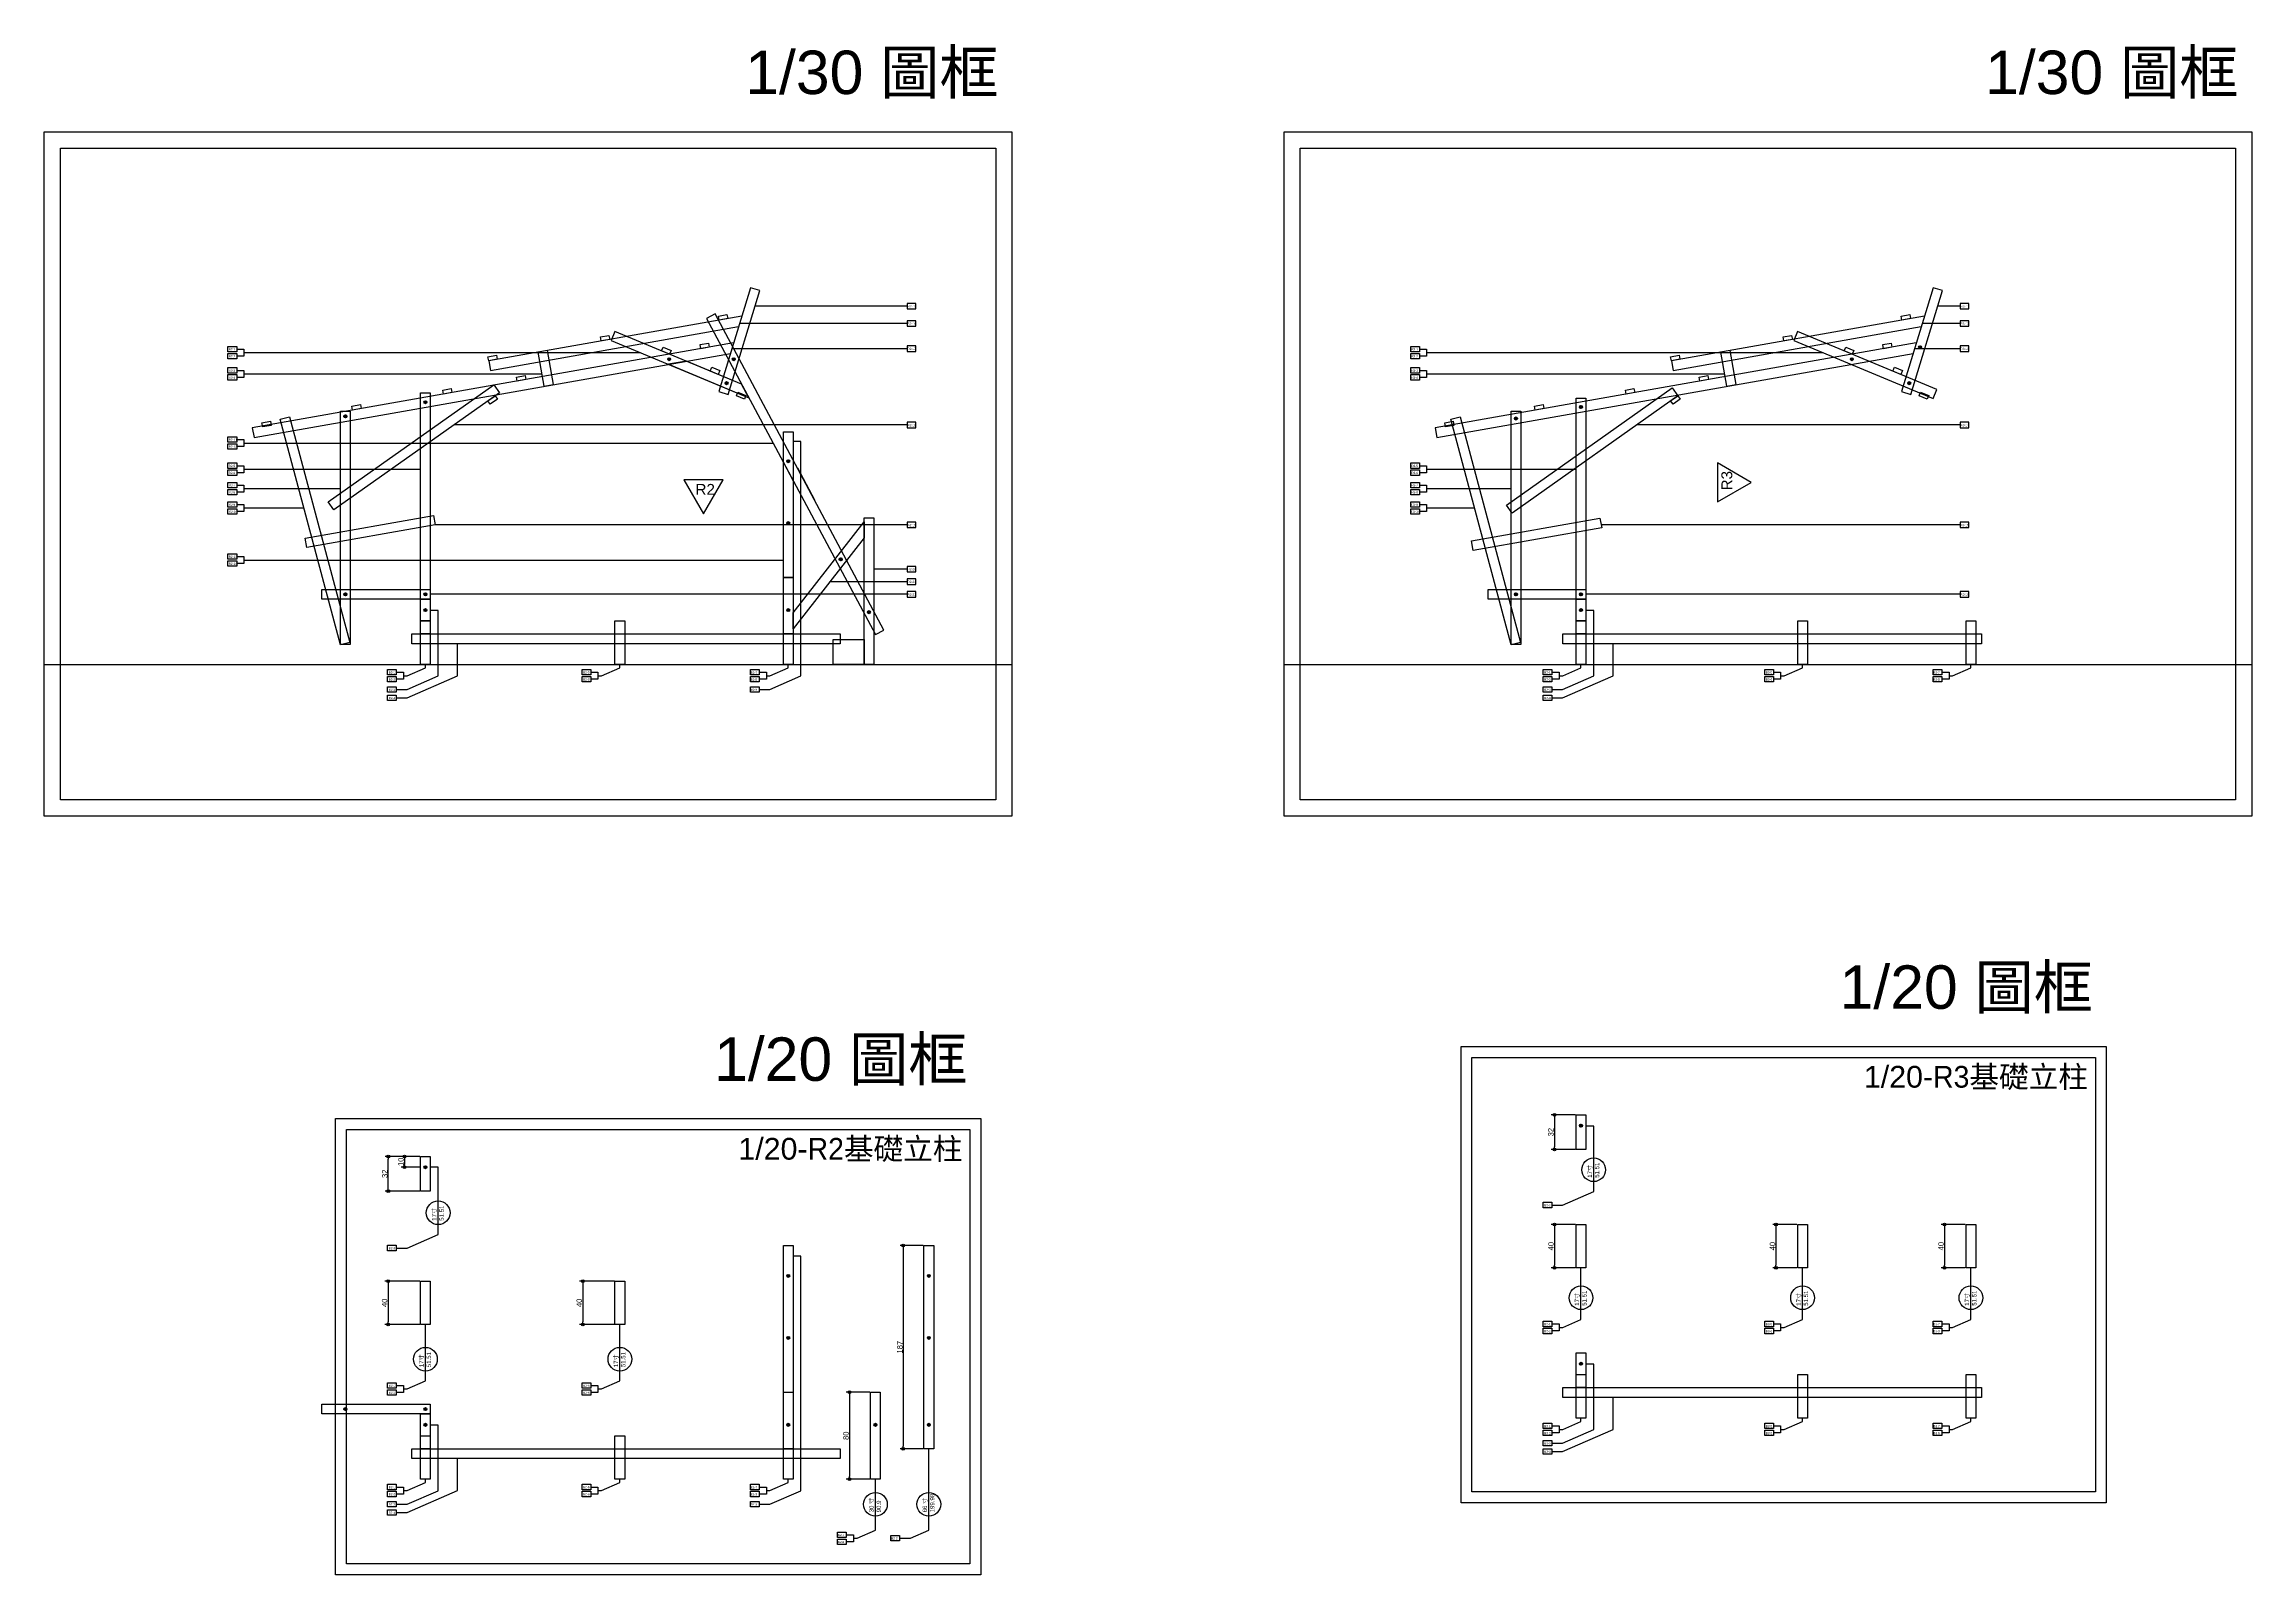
# Model space of a CAD drawing. Header units: millimetres. Extents: x -2666 to 6286, y -11880 to 4849.
# Drawn here: x -28 to 2004, y -5687 to -4278 of the extents above; entities that cross this region are included whole.
import ezdxf

# ---------------------------------------------------------------- set-up
doc = ezdxf.new("R2010")
doc.units = ezdxf.units.MM
for name, color, linetype in [('0-rib-base', 10, 'Continuous'), ('0-rib1', 6, 'Continuous'), ('1-螺桿鑽洞', 7, 'Continuous'), ('dim', 244, 'Continuous'), ('座標', 3, 'Continuous'), ('樑', 4, 'Continuous'), ('水泥椅', 5, 'Continuous'), ('編號標示', 30, 'Continuous'), ('編號標示線', 44, 'Continuous')]:
    doc.layers.add(name, color=color, linetype=linetype)
for name, color, linetype, plot in [('1-墊圈', 4, 'Continuous', False), ('1-螺絲頭', 9, 'Continuous', False), ('default', 11, 'Continuous', False)]:
    doc.layers.add(name, color=color, linetype=linetype, plot=plot)
doc.styles.get("Standard").update_dxf_attribs({"font": 'arial.ttf'})
doc.dimstyles.new('ISO-25', dxfattribs={"dimtxt": 5, "dimasz": 2.5, "dimexe": 3, "dimexo": 0.625, "dimtad": 1, "dimtxsty": 'Standard', "dimblk": 'ORIGIN', "dimcen": 2.5, "dimadec": 0, "dimazin": 0, "dimtfac": 1, "dimtmove": 1, "dimatfit": 1, "dimldrblk": 'ORIGIN', "dimfxl": 0, "dimarcsym": 0})

# ---------------------------------------------------------------- blocks, each defined once
blk = doc.blocks.new('螺栓組')
h = blk.add_hatch()
h.set_pattern_fill('JIS_WOOD', color=256, scale=0.1, style=0)
edge = h.paths.add_edge_path()
edge.add_arc((0, 0), 0.6, 0, 360)
at = {"layer": '1-墊圈'}
blk.add_circle((0, 0), 1.35, dxfattribs=at)
at = {"layer": '1-螺桿鑽洞'}
for points in [[(1.1, 0), (-1.1, 0)], [(0, -0.9), (0, 0.9)]]:
    blk.add_lwpolyline(points, dxfattribs=at)
blk.add_circle((0, 0), 0.6, dxfattribs=at)
at = {"layer": '1-螺絲頭'}
blk.add_lwpolyline([(-0.5, 0.9), (-1.1, 0), (-0.5, -0.9), (0.5, -0.9), (1.1, 0), (0.5, 0.9)], close=True, dxfattribs=at)
blk = doc.blocks.new('_Origin')
at = {"color": 0, "linetype": 'ByBlock', "lineweight": -2}
blk.add_line((0, 0), (-1, 0), dxfattribs=at)
blk.add_circle((0, 0), 0.5, dxfattribs=at)
blk = doc.blocks.new('*D246')
at = {"layer": 'Defpoints', "color": 0}
for p in [(318.1, -5416.6), (288.2, -5456.6), (318.1, -5456.6)]:
    blk.add_point(p, dxfattribs=at)
at = {"layer": 'dim', "color": 0, "lineweight": -2}
for p, q in [((317.5, -5416.6), (285.2, -5416.6)), ((288.2, -5419.1), (288.2, -5454.1)), ((317.5, -5456.6), (285.2, -5456.6))]:
    blk.add_line(p, q, dxfattribs=at)
at = {"layer": 'dim', "color": 0, "lineweight": -2, "xscale": 2.5, "yscale": 2.5, "zscale": 2.5}
for p, rotation in [((288.2, -5416.6), 90), ((288.2, -5456.6), 270)]:
    blk.add_blockref('_Origin', p, dxfattribs=dict(at, rotation=rotation))
at = {"layer": 'dim', "color": 0, "insert": (285, -5436.6), "char_height": 5, "attachment_point": 5, "rotation": 90}
blk.add_mtext('40', dxfattribs=at)
blk = doc.blocks.new('*D247')
at = {"layer": 'Defpoints', "color": 0}
for p in [(288.4, -5301.8), (318.1, -5301.8), (318.1, -5333.8)]:
    blk.add_point(p, dxfattribs=at)
at = {"layer": 'dim', "color": 0, "lineweight": -2}
for p, q in [((317.5, -5301.8), (285.4, -5301.8)), ((288.4, -5331.3), (288.4, -5304.3)), ((317.5, -5333.8), (285.4, -5333.8))]:
    blk.add_line(p, q, dxfattribs=at)
at = {"layer": 'dim', "color": 0, "lineweight": -2, "xscale": 2.5, "yscale": 2.5, "zscale": 2.5}
for p, rotation in [((288.4, -5301.8), 90), ((288.4, -5333.8), 270)]:
    blk.add_blockref('_Origin', p, dxfattribs=dict(at, rotation=rotation))
at = {"layer": 'dim', "color": 0, "insert": (285.2, -5317.8), "char_height": 5, "attachment_point": 5, "rotation": 90}
blk.add_mtext('32', dxfattribs=at)
blk = doc.blocks.new('*D248')
at = {"layer": 'Defpoints', "color": 0}
for p in [(318.1, -5301.8), (303.2, -5311.8), (318.1, -5311.8)]:
    blk.add_point(p, dxfattribs=at)
at = {"layer": 'dim', "color": 0, "lineweight": -2}
for p, q in [((317.5, -5301.8), (300.2, -5301.8)), ((303.2, -5304.3), (303.2, -5309.3)), ((317.5, -5311.8), (300.2, -5311.8))]:
    blk.add_line(p, q, dxfattribs=at)
at = {"layer": 'dim', "color": 0, "lineweight": -2, "xscale": 2.5, "yscale": 2.5, "zscale": 2.5}
for p, rotation in [((303.2, -5301.8), 90), ((303.2, -5311.8), 270)]:
    blk.add_blockref('_Origin', p, dxfattribs=dict(at, rotation=rotation))
at = {"layer": 'dim', "color": 0, "insert": (300, -5306.8), "char_height": 5, "attachment_point": 5, "rotation": 90}
blk.add_mtext('10', dxfattribs=at)
blk = doc.blocks.new('*D249')
at = {"layer": 'Defpoints', "color": 0}
for p in [(497.1, -5416.6), (467.4, -5456.6), (497.1, -5456.6)]:
    blk.add_point(p, dxfattribs=at)
at = {"layer": 'dim', "color": 0, "lineweight": -2}
for p, q in [((496.5, -5416.6), (464.4, -5416.6)), ((467.4, -5419.1), (467.4, -5454.1)), ((496.5, -5456.6), (464.4, -5456.6))]:
    blk.add_line(p, q, dxfattribs=at)
at = {"layer": 'dim', "color": 0, "lineweight": -2, "xscale": 2.5, "yscale": 2.5, "zscale": 2.5}
for p, rotation in [((467.4, -5416.6), 90), ((467.4, -5456.6), 270)]:
    blk.add_blockref('_Origin', p, dxfattribs=dict(at, rotation=rotation))
at = {"layer": 'dim', "color": 0, "insert": (464.2, -5436.6), "char_height": 5, "attachment_point": 5, "rotation": 90}
blk.add_mtext('40', dxfattribs=at)
blk = doc.blocks.new('*D250')
at = {"layer": 'Defpoints', "color": 0}
for p in [(732.3, -5518.9), (712.9, -5598.9), (732.3, -5598.9)]:
    blk.add_point(p, dxfattribs=at)
at = {"layer": 'dim', "color": 0, "lineweight": -2}
for p, q in [((731.7, -5518.9), (709.9, -5518.9)), ((712.9, -5521.4), (712.9, -5596.4)), ((731.7, -5598.9), (709.9, -5598.9))]:
    blk.add_line(p, q, dxfattribs=at)
at = {"layer": 'dim', "color": 0, "lineweight": -2, "xscale": 2.5, "yscale": 2.5, "zscale": 2.5}
for p, rotation in [((712.9, -5518.9), 90), ((712.9, -5598.9), 270)]:
    blk.add_blockref('_Origin', p, dxfattribs=dict(at, rotation=rotation))
at = {"layer": 'dim', "color": 0, "insert": (709.7, -5558.9), "char_height": 5, "attachment_point": 5, "rotation": 90}
blk.add_mtext('80', dxfattribs=at)
blk = doc.blocks.new('*D251')
at = {"layer": 'Defpoints', "color": 0}
for p in [(781.5, -5383.9), (762.5, -5570.9), (781.5, -5570.9)]:
    blk.add_point(p, dxfattribs=at)
at = {"layer": 'dim', "color": 0, "lineweight": -2}
for p, q in [((780.9, -5383.9), (759.5, -5383.9)), ((762.5, -5386.4), (762.5, -5568.4)), ((780.9, -5570.9), (759.5, -5570.9))]:
    blk.add_line(p, q, dxfattribs=at)
at = {"layer": 'dim', "color": 0, "lineweight": -2, "xscale": 2.5, "yscale": 2.5, "zscale": 2.5}
for p, rotation in [((762.5, -5383.9), 90), ((762.5, -5570.9), 270)]:
    blk.add_blockref('_Origin', p, dxfattribs=dict(at, rotation=rotation))
at = {"layer": 'dim', "color": 0, "insert": (759.3, -5477.4), "char_height": 5, "attachment_point": 5, "rotation": 90}
blk.add_mtext('187', dxfattribs=at)
blk = doc.blocks.new('*D252')
at = {"layer": 'Defpoints', "color": 0}
for p in [(1381.9, -5263.5), (1361.9, -5295.5), (1381.9, -5295.5)]:
    blk.add_point(p, dxfattribs=at)
at = {"layer": 'dim', "color": 0, "lineweight": -2}
for p, q in [((1381.2, -5263.5), (1358.9, -5263.5)), ((1361.9, -5266), (1361.9, -5293)), ((1381.2, -5295.5), (1358.9, -5295.5))]:
    blk.add_line(p, q, dxfattribs=at)
at = {"layer": 'dim', "color": 0, "lineweight": -2, "xscale": 2.5, "yscale": 2.5, "zscale": 2.5}
for p, rotation in [((1361.9, -5263.5), 90), ((1361.9, -5295.5), 270)]:
    blk.add_blockref('_Origin', p, dxfattribs=dict(at, rotation=rotation))
at = {"layer": 'dim', "color": 0, "insert": (1358.7, -5279.5), "char_height": 5, "attachment_point": 5, "rotation": 90}
blk.add_mtext('32', dxfattribs=at)
blk = doc.blocks.new('*D253')
at = {"layer": 'Defpoints', "color": 0}
for p in [(1381.9, -5364.4), (1361.9, -5404.4), (1381.9, -5404.4)]:
    blk.add_point(p, dxfattribs=at)
at = {"layer": 'dim', "color": 0, "lineweight": -2}
for p, q in [((1381.2, -5364.4), (1358.9, -5364.4)), ((1361.9, -5366.9), (1361.9, -5401.9)), ((1381.2, -5404.4), (1358.9, -5404.4))]:
    blk.add_line(p, q, dxfattribs=at)
at = {"layer": 'dim', "color": 0, "lineweight": -2, "xscale": 2.5, "yscale": 2.5, "zscale": 2.5}
for p, rotation in [((1361.9, -5364.4), 90), ((1361.9, -5404.4), 270)]:
    blk.add_blockref('_Origin', p, dxfattribs=dict(at, rotation=rotation))
at = {"layer": 'dim', "color": 0, "insert": (1358.7, -5384.4), "char_height": 5, "attachment_point": 5, "rotation": 90}
blk.add_mtext('40', dxfattribs=at)
blk = doc.blocks.new('*D254')
at = {"layer": 'Defpoints', "color": 0}
for p in [(1585.9, -5364.4), (1565.9, -5404.4), (1585.9, -5404.4)]:
    blk.add_point(p, dxfattribs=at)
at = {"layer": 'dim', "color": 0, "lineweight": -2}
for p, q in [((1585.2, -5364.4), (1562.9, -5364.4)), ((1565.9, -5366.9), (1565.9, -5401.9)), ((1585.2, -5404.4), (1562.9, -5404.4))]:
    blk.add_line(p, q, dxfattribs=at)
at = {"layer": 'dim', "color": 0, "lineweight": -2, "xscale": 2.5, "yscale": 2.5, "zscale": 2.5}
for p, rotation in [((1565.9, -5364.4), 90), ((1565.9, -5404.4), 270)]:
    blk.add_blockref('_Origin', p, dxfattribs=dict(at, rotation=rotation))
at = {"layer": 'dim', "color": 0, "insert": (1562.7, -5384.4), "char_height": 5, "attachment_point": 5, "rotation": 90}
blk.add_mtext('40', dxfattribs=at)
blk = doc.blocks.new('*D255')
at = {"layer": 'Defpoints', "color": 0}
for p in [(1740.9, -5364.4), (1721, -5404.4), (1740.9, -5404.4)]:
    blk.add_point(p, dxfattribs=at)
at = {"layer": 'dim', "color": 0, "lineweight": -2}
for p, q in [((1740.2, -5364.4), (1718, -5364.4)), ((1721, -5366.9), (1721, -5401.9)), ((1740.2, -5404.4), (1718, -5404.4))]:
    blk.add_line(p, q, dxfattribs=at)
at = {"layer": 'dim', "color": 0, "lineweight": -2, "xscale": 2.5, "yscale": 2.5, "zscale": 2.5}
for p, rotation in [((1721, -5364.4), 90), ((1721, -5404.4), 270)]:
    blk.add_blockref('_Origin', p, dxfattribs=dict(at, rotation=rotation))
at = {"layer": 'dim', "color": 0, "insert": (1717.8, -5384.4), "char_height": 5, "attachment_point": 5, "rotation": 90}
blk.add_mtext('40', dxfattribs=at)

msp = doc.modelspace()

# ---------------------------------------------------------------- linework, layer by layer
msp.add_line((664.996, -4668.107), (680.717, -4697.53))
for centre in [(1398.079, -5314.067), (334.291, -5353.668), (1386.365, -5431.888), (1590.365, -5431.888), (1745.365, -5431.888), (322.577, -5488.459), (501.577, -5488.459), (736.834, -5622.038), (785.992, -5622.038)]:
    msp.add_circle(centre, 10.911)
at = {"layer": '0-rib-base'}
for points in [[(652.077, -4820.932), (652.077, -4634.869), (661.077, -4634.869), (661.077, -4820.932)], [(652.077, -4848.932), (652.077, -4768.932), (661.077, -4768.932), (661.077, -4848.932)], [(227.077, -4788.932), (227.077, -4779.932), (327.077, -4779.932), (327.077, -4788.932)], [(318.077, -4820.932), (318.077, -4788.932), (327.077, -4788.932), (327.077, -4820.932)], [(1300.865, -4788.932), (1300.865, -4779.932), (1390.865, -4779.932), (1390.865, -4788.932)], [(1381.865, -4820.932), (1381.865, -4788.932), (1390.865, -4788.932), (1390.865, -4820.932)], [(318.077, -4848.932), (318.077, -4808.932), (327.077, -4808.932), (327.077, -4848.932)], [(497.077, -4848.932), (497.077, -4808.932), (506.077, -4808.932), (506.077, -4848.932)], [(1381.865, -4848.932), (1381.865, -4808.932), (1390.865, -4808.932), (1390.865, -4848.932)], [(1585.865, -4848.932), (1585.865, -4808.932), (1594.865, -4808.932), (1594.865, -4848.932)], [(1740.865, -4848.932), (1740.865, -4808.932), (1749.865, -4808.932), (1749.865, -4848.932)], [(310.075, -4820.932), (704.477, -4820.932), (704.477, -4829.932), (310.075, -4829.932)], [(1369.803, -4820.932), (1755.182, -4820.932), (1755.182, -4829.932), (1369.803, -4829.932)], [(1381.865, -5295.495), (1381.865, -5263.495), (1390.865, -5263.495), (1390.865, -5295.495)], [(318.077, -5333.8), (318.077, -5301.8), (327.077, -5301.8), (327.077, -5333.8)], [(1381.865, -5404.387), (1381.865, -5364.387), (1390.865, -5364.387), (1390.865, -5404.387)], [(1585.865, -5404.387), (1585.865, -5364.387), (1594.865, -5364.387), (1594.865, -5404.387)], [(1740.865, -5404.387), (1740.865, -5364.387), (1749.865, -5364.387), (1749.865, -5404.387)], [(652.077, -5570.858), (652.077, -5383.858), (661.077, -5383.858), (661.077, -5570.858)], [(781.492, -5570.858), (781.492, -5383.858), (790.492, -5383.858), (790.492, -5570.858)], [(318.077, -5456.557), (318.077, -5416.557), (327.077, -5416.557), (327.077, -5456.557)], [(497.077, -5456.557), (497.077, -5416.557), (506.077, -5416.557), (506.077, -5456.557)], [(1381.865, -5514.612), (1381.865, -5482.612), (1390.865, -5482.612), (1390.865, -5514.612)], [(1381.865, -5542.612), (1381.865, -5502.612), (1390.865, -5502.612), (1390.865, -5542.612)], [(1585.865, -5542.612), (1585.865, -5502.612), (1594.865, -5502.612), (1594.865, -5542.612)], [(1740.865, -5542.612), (1740.865, -5502.612), (1749.865, -5502.612), (1749.865, -5542.612)], [(652.077, -5598.858), (652.077, -5518.858), (661.077, -5518.858), (661.077, -5598.858)], [(732.334, -5598.858), (732.334, -5518.858), (741.334, -5518.858), (741.334, -5598.858)], [(1369.803, -5514.612), (1755.182, -5514.612), (1755.182, -5523.612), (1369.803, -5523.612)], [(227.077, -5538.858), (227.077, -5529.858), (327.077, -5529.858), (327.077, -5538.858)], [(318.077, -5570.858), (318.077, -5538.858), (327.077, -5538.858), (327.077, -5570.858)], [(318.077, -5598.858), (318.077, -5558.858), (327.077, -5558.858), (327.077, -5598.858)], [(497.077, -5598.858), (497.077, -5558.858), (506.077, -5558.858), (506.077, -5598.858)], [(310.075, -5570.858), (704.477, -5570.858), (704.477, -5579.858), (310.075, -5579.858)]]:
    msp.add_lwpolyline(points, close=True, dxfattribs=at)
at = {"layer": '0-rib1'}
for points in [[(592.666, -4597.869), (601.277, -4600.485), (630.347, -4504.804), (621.736, -4502.187)], [(1681.454, -4597.869), (1690.065, -4600.485), (1719.135, -4504.804), (1710.524, -4502.187)], [(736.775, -4821.542), (744.713, -4817.3), (589.196, -4526.243), (581.258, -4530.484)], [(1710.546, -4604.088), (1714.004, -4595.779), (1585.791, -4542.409), (1582.332, -4550.718)], [(434.953, -4559.881), (426.09, -4561.443), (431.646, -4592.957), (440.51, -4591.394)], [(1523.741, -4559.881), (1514.878, -4561.443), (1520.434, -4592.957), (1529.298, -4591.394)], [(233.102, -4699.403), (385.527, -4591.48), (390.727, -4598.825), (238.303, -4706.748)], [(318.077, -4808.932), (318.077, -4598.932), (327.077, -4598.932), (327.077, -4808.932)], [(1317.809, -4702.292), (1470.234, -4594.369), (1475.435, -4601.715), (1323.01, -4709.637)], [(1381.865, -4808.932), (1381.865, -4603.932), (1390.865, -4603.932), (1390.865, -4808.932)], [(244.372, -4830.954), (188.726, -4623.28), (197.42, -4620.951), (253.066, -4828.625)], [(244.338, -4830.696), (244.338, -4615.696), (253.338, -4615.696), (253.338, -4830.696)], [(1322.06, -4830.954), (1266.414, -4623.28), (1275.107, -4620.951), (1330.753, -4828.625)], [(1322.026, -4830.696), (1322.026, -4615.696), (1331.026, -4615.696), (1331.026, -4830.696)], [(652.077, -4768.932), (652.077, -4663.025), (661.077, -4679.869), (661.077, -4768.932)], [(726.316, -4848.932), (726.316, -4713.932), (735.316, -4713.932), (735.316, -4848.932)]]:
    msp.add_lwpolyline(points, close=True, dxfattribs=at)
for points in [[(613.788, -4528.347), (380.788, -4569.431), (382.351, -4578.295), (610.854, -4538.003)], [(1702.576, -4528.347), (1469.576, -4569.431), (1471.139, -4578.295), (1699.642, -4538.003)], [(613.552, -4590.924), (497.003, -4542.409), (493.544, -4550.718), (620.251, -4603.461), (613.552, -4590.924)], [(606.291, -4553.024), (163.201, -4631.153), (164.763, -4640.016), (603.357, -4562.68)], [(613.552, -4590.924), (562.856, -4569.821), (546.405, -4572.722)], [(546.405, -4572.722), (620.251, -4603.461)], [(547.434, -4563.402), (546.945, -4563.198), (546.815, -4563.511)], [(1695.079, -4553.024), (1251.989, -4631.153), (1253.551, -4640.016), (1692.145, -4562.68)], [(213.275, -4741.462), (211.712, -4732.599), (329.889, -4711.761), (331.452, -4720.624), (213.275, -4741.462)], [(1287.238, -4744.076), (1285.675, -4735.213), (1403.852, -4714.375), (1405.415, -4723.238), (1287.238, -4744.076)], [(726.316, -4717.806), (726.316, -4732.457), (661.077, -4816.26), (661.077, -4801.609), (726.316, -4717.806)]]:
    msp.add_lwpolyline(points, dxfattribs=at)
at = {"layer": 'default'}
for p, q in [((-28.439, -4848.932), (862.561, -4848.932)), ((1112.973, -4848.932), (2003.973, -4848.932))]:
    msp.add_line(p, q, dxfattribs=at)
for points in [[(862.561, -4358.668), (862.561, -4988.668), (-28.439, -4988.668), (-28.439, -4358.668)], [(2003.973, -4358.668), (2003.973, -4988.668), (1112.973, -4988.668), (1112.973, -4358.668)], [(847.561, -4373.668), (847.561, -4973.668), (-13.439, -4973.668), (-13.439, -4373.668)], [(1988.973, -4373.668), (1988.973, -4973.668), (1127.973, -4973.668), (1127.973, -4373.668)], [(1870.011, -5200.652), (1870.011, -5620.652), (1276.011, -5620.652), (1276.011, -5200.652)], [(1860.011, -5210.652), (1860.011, -5610.652), (1286.011, -5610.652), (1286.011, -5210.652)], [(833.862, -5266.947), (833.862, -5686.947), (239.862, -5686.947), (239.862, -5266.947)], [(823.862, -5276.947), (823.862, -5676.947), (249.862, -5676.947), (249.862, -5276.947)]]:
    msp.add_lwpolyline(points, close=True, dxfattribs=at)
at = {"layer": '座標'}
for points in [[(1511.957, -4699.379), (1543.152, -4681.369), (1511.957, -4663.359)], [(560.596, -4679.176), (578.606, -4710.371), (596.616, -4679.176)]]:
    msp.add_lwpolyline(points, close=True, dxfattribs=at)
at = {"layer": '樑'}
for points in [[(600.175, -4526.889), (600.835, -4530.631), (592.957, -4532.02), (592.297, -4528.278), (600.175, -4526.889)], [(1688.963, -4526.889), (1689.623, -4530.631), (1681.745, -4532.02), (1681.085, -4528.278), (1688.963, -4526.889)], [(491.531, -4546.046), (492.191, -4549.788), (484.312, -4551.177), (483.652, -4547.435), (491.531, -4546.046)], [(1580.319, -4546.046), (1580.979, -4549.788), (1573.1, -4551.177), (1572.44, -4547.435), (1580.319, -4546.046)], [(388.007, -4564.3), (388.667, -4568.042), (380.788, -4569.431), (380.129, -4565.689), (388.007, -4564.3)], [(548.817, -4559.861), (547.357, -4563.369), (539.971, -4560.295), (541.431, -4556.787), (548.817, -4559.861)], [(583.243, -4553.229), (583.903, -4556.972), (576.024, -4558.361), (575.365, -4554.618), (583.243, -4553.229)], [(1476.795, -4564.3), (1477.455, -4568.042), (1469.576, -4569.431), (1468.917, -4565.689), (1476.795, -4564.3)], [(1637.605, -4559.861), (1636.145, -4563.369), (1628.759, -4560.295), (1630.219, -4556.787), (1637.605, -4559.861)], [(1672.031, -4553.229), (1672.691, -4556.972), (1664.812, -4558.361), (1664.153, -4554.618), (1672.031, -4553.229)], [(414.313, -4583.016), (414.973, -4586.758), (407.094, -4588.148), (406.435, -4584.405), (414.313, -4583.016)], [(593.593, -4578.5), (592.132, -4582.008), (584.747, -4578.933), (586.207, -4575.425), (593.593, -4578.5)], [(1503.101, -4583.016), (1503.761, -4586.758), (1495.882, -4588.148), (1495.223, -4584.405), (1503.101, -4583.016)], [(1682.381, -4578.5), (1680.92, -4582.008), (1673.535, -4578.933), (1674.995, -4575.425), (1682.381, -4578.5)], [(262.653, -4609.758), (263.312, -4613.5), (255.434, -4614.889), (254.774, -4611.147), (262.653, -4609.758)], [(346.365, -4594.997), (347.025, -4598.739), (339.147, -4600.129), (338.487, -4596.386), (346.365, -4594.997)], [(386.647, -4601.715), (388.842, -4604.816), (382.313, -4609.439), (380.117, -4606.337), (386.647, -4601.715)], [(617.673, -4601.305), (616.213, -4604.813), (608.827, -4601.739), (610.287, -4598.23), (617.673, -4601.305)], [(1351.441, -4609.758), (1352.101, -4613.5), (1344.222, -4614.889), (1343.562, -4611.147), (1351.441, -4609.758)], [(1435.153, -4594.997), (1435.813, -4598.739), (1427.935, -4600.129), (1427.275, -4596.386), (1435.153, -4594.997)], [(1475.435, -4601.715), (1477.63, -4604.816), (1471.101, -4609.439), (1468.905, -4606.337), (1475.435, -4601.715)], [(1706.461, -4601.305), (1705.001, -4604.813), (1697.615, -4601.739), (1699.075, -4598.23), (1706.461, -4601.305)], [(179.988, -4625.146), (180.648, -4628.889), (172.769, -4630.278), (172.11, -4626.536), (179.988, -4625.146)], [(1268.776, -4625.146), (1269.436, -4628.889), (1261.557, -4630.278), (1260.898, -4626.536), (1268.776, -4625.146)]]:
    msp.add_lwpolyline(points, dxfattribs=at)
at = {"layer": '水泥椅'}
msp.add_lwpolyline([(726.316, -4848.932), (698.083, -4848.932), (698.083, -4825.932), (726.316, -4825.932), (726.316, -4848.932)], dxfattribs=at)
at = {"layer": '編號標示'}
for points in [[(774.113, -4521.652), (774.113, -4516.652), (766.113, -4516.652), (766.113, -4521.652)], [(1743.489, -4521.652), (1743.489, -4516.652), (1735.489, -4516.652), (1735.489, -4521.652)], [(774.113, -4537.682), (774.113, -4532.682), (766.113, -4532.682), (766.113, -4537.682)], [(1743.489, -4537.682), (1743.489, -4532.682), (1735.489, -4532.682), (1735.489, -4537.682)], [(140.799, -4561.279), (140.799, -4556.279), (148.799, -4556.279), (148.799, -4561.279)], [(140.799, -4567.72), (140.799, -4562.72), (148.799, -4562.72), (148.799, -4567.72)], [(774.113, -4560.833), (774.113, -4555.833), (766.113, -4555.833), (766.113, -4560.833)], [(1229.587, -4561.279), (1229.587, -4556.279), (1237.587, -4556.279), (1237.587, -4561.279)], [(1229.587, -4567.72), (1229.587, -4562.72), (1237.587, -4562.72), (1237.587, -4567.72)], [(1743.489, -4560.833), (1743.489, -4555.833), (1735.489, -4555.833), (1735.489, -4560.833)], [(140.799, -4580.805), (140.799, -4575.805), (148.799, -4575.805), (148.799, -4580.805)], [(140.799, -4587.246), (140.799, -4582.246), (148.799, -4582.246), (148.799, -4587.246)], [(1229.587, -4580.805), (1229.587, -4575.805), (1237.587, -4575.805), (1237.587, -4580.805)], [(1229.587, -4587.246), (1229.587, -4582.246), (1237.587, -4582.246), (1237.587, -4587.246)], [(774.113, -4631.068), (774.113, -4626.068), (766.113, -4626.068), (766.113, -4631.068)], [(1743.489, -4631.068), (1743.489, -4626.068), (1735.489, -4626.068), (1735.489, -4631.068)], [(140.799, -4644.448), (140.799, -4639.448), (148.799, -4639.448), (148.799, -4644.448)], [(140.799, -4650.89), (140.799, -4645.89), (148.799, -4645.89), (148.799, -4650.89)], [(140.799, -4668.529), (140.799, -4663.529), (148.799, -4663.529), (148.799, -4668.529)], [(140.799, -4674.97), (140.799, -4669.97), (148.799, -4669.97), (148.799, -4674.97)], [(1229.587, -4668.529), (1229.587, -4663.529), (1237.587, -4663.529), (1237.587, -4668.529)], [(1229.587, -4674.97), (1229.587, -4669.97), (1237.587, -4669.97), (1237.587, -4674.97)], [(140.799, -4686.359), (140.799, -4681.359), (148.799, -4681.359), (148.799, -4686.359)], [(140.799, -4692.8), (140.799, -4687.8), (148.799, -4687.8), (148.799, -4692.8)], [(1229.587, -4686.359), (1229.587, -4681.359), (1237.587, -4681.359), (1237.587, -4686.359)], [(1229.587, -4692.8), (1229.587, -4687.8), (1237.587, -4687.8), (1237.587, -4692.8)], [(140.799, -4704.188), (140.799, -4699.188), (148.799, -4699.188), (148.799, -4704.188)], [(140.799, -4710.629), (140.799, -4705.629), (148.799, -4705.629), (148.799, -4710.629)], [(1229.587, -4704.188), (1229.587, -4699.188), (1237.587, -4699.188), (1237.587, -4704.188)], [(1229.587, -4710.629), (1229.587, -4705.629), (1237.587, -4705.629), (1237.587, -4710.629)], [(774.113, -4723.008), (774.113, -4718.008), (766.113, -4718.008), (766.113, -4723.008)], [(1743.489, -4723.008), (1743.489, -4718.008), (1735.489, -4718.008), (1735.489, -4723.008)], [(140.799, -4752.154), (140.799, -4747.154), (148.799, -4747.154), (148.799, -4752.154)], [(140.799, -4758.595), (140.799, -4753.595), (148.799, -4753.595), (148.799, -4758.595)], [(774.113, -4763.671), (774.113, -4758.671), (766.113, -4758.671), (766.113, -4763.671)], [(774.113, -4775.309), (774.113, -4770.309), (766.113, -4770.309), (766.113, -4775.309)], [(774.113, -4786.932), (774.113, -4781.932), (766.113, -4781.932), (766.113, -4786.932)], [(1743.489, -4786.932), (1743.489, -4781.932), (1735.489, -4781.932), (1735.489, -4786.932)], [(287.708, -4858.678), (287.708, -4853.678), (295.708, -4853.678), (295.708, -4858.678)], [(466.708, -4858.678), (466.708, -4853.678), (474.708, -4853.678), (474.708, -4858.678)], [(621.708, -4858.678), (621.708, -4853.678), (629.708, -4853.678), (629.708, -4858.678)], [(1351.496, -4858.678), (1351.496, -4853.678), (1359.496, -4853.678), (1359.496, -4858.678)], [(1555.496, -4858.678), (1555.496, -4853.678), (1563.496, -4853.678), (1563.496, -4858.678)], [(1710.496, -4858.678), (1710.496, -4853.678), (1718.496, -4853.678), (1718.496, -4858.678)], [(287.708, -4865.12), (287.708, -4860.12), (295.708, -4860.12), (295.708, -4865.12)], [(287.708, -4874.475), (287.708, -4869.475), (295.708, -4869.475), (295.708, -4874.475)], [(287.708, -4882.142), (287.708, -4877.142), (295.708, -4877.142), (295.708, -4882.142)], [(466.708, -4865.12), (466.708, -4860.12), (474.708, -4860.12), (474.708, -4865.12)], [(621.708, -4865.12), (621.708, -4860.12), (629.708, -4860.12), (629.708, -4865.12)], [(621.708, -4874.475), (621.708, -4869.475), (629.708, -4869.475), (629.708, -4874.475)], [(1351.496, -4865.12), (1351.496, -4860.12), (1359.496, -4860.12), (1359.496, -4865.12)], [(1351.496, -4874.475), (1351.496, -4869.475), (1359.496, -4869.475), (1359.496, -4874.475)], [(1351.496, -4882.142), (1351.496, -4877.142), (1359.496, -4877.142), (1359.496, -4882.142)], [(1555.496, -4865.12), (1555.496, -4860.12), (1563.496, -4860.12), (1563.496, -4865.12)], [(1710.496, -4865.12), (1710.496, -4860.12), (1718.496, -4860.12), (1718.496, -4865.12)], [(1351.496, -5349.038), (1351.496, -5344.038), (1359.496, -5344.038), (1359.496, -5349.038)], [(287.708, -5388.639), (287.708, -5383.639), (295.708, -5383.639), (295.708, -5388.639)], [(1351.496, -5458.535), (1351.496, -5453.535), (1359.496, -5453.535), (1359.496, -5458.535)], [(1351.496, -5464.976), (1351.496, -5459.976), (1359.496, -5459.976), (1359.496, -5464.976)], [(1555.496, -5458.535), (1555.496, -5453.535), (1563.496, -5453.535), (1563.496, -5458.535)], [(1555.496, -5464.976), (1555.496, -5459.976), (1563.496, -5459.976), (1563.496, -5464.976)], [(1710.496, -5458.535), (1710.496, -5453.535), (1718.496, -5453.535), (1718.496, -5458.535)], [(1710.496, -5464.976), (1710.496, -5459.976), (1718.496, -5459.976), (1718.496, -5464.976)], [(287.708, -5515.106), (287.708, -5510.106), (295.708, -5510.106), (295.708, -5515.106)], [(287.708, -5521.548), (287.708, -5516.548), (295.708, -5516.548), (295.708, -5521.548)], [(466.708, -5515.106), (466.708, -5510.106), (474.708, -5510.106), (474.708, -5515.106)], [(466.708, -5521.548), (466.708, -5516.548), (474.708, -5516.548), (474.708, -5521.548)], [(1351.496, -5552.358), (1351.496, -5547.358), (1359.496, -5547.358), (1359.496, -5552.358)], [(1555.496, -5552.358), (1555.496, -5547.358), (1563.496, -5547.358), (1563.496, -5552.358)], [(1710.496, -5552.358), (1710.496, -5547.358), (1718.496, -5547.358), (1718.496, -5552.358)], [(1351.496, -5558.8), (1351.496, -5553.8), (1359.496, -5553.8), (1359.496, -5558.8)], [(1351.496, -5568.155), (1351.496, -5563.155), (1359.496, -5563.155), (1359.496, -5568.155)], [(1555.496, -5558.8), (1555.496, -5553.8), (1563.496, -5553.8), (1563.496, -5558.8)], [(1710.496, -5558.8), (1710.496, -5553.8), (1718.496, -5553.8), (1718.496, -5558.8)], [(1351.496, -5575.822), (1351.496, -5570.822), (1359.496, -5570.822), (1359.496, -5575.822)], [(287.708, -5608.604), (287.708, -5603.604), (295.708, -5603.604), (295.708, -5608.604)], [(466.708, -5608.604), (466.708, -5603.604), (474.708, -5603.604), (474.708, -5608.604)], [(621.708, -5608.604), (621.708, -5603.604), (629.708, -5603.604), (629.708, -5608.604)], [(287.708, -5615.046), (287.708, -5610.046), (295.708, -5610.046), (295.708, -5615.046)], [(287.708, -5624.401), (287.708, -5619.401), (295.708, -5619.401), (295.708, -5624.401)], [(287.708, -5632.068), (287.708, -5627.068), (295.708, -5627.068), (295.708, -5632.068)], [(466.708, -5615.046), (466.708, -5610.046), (474.708, -5610.046), (474.708, -5615.046)], [(621.708, -5615.046), (621.708, -5610.046), (629.708, -5610.046), (629.708, -5615.046)], [(621.708, -5624.401), (621.708, -5619.401), (629.708, -5619.401), (629.708, -5624.401)], [(701.965, -5652.525), (701.965, -5647.525), (709.965, -5647.525), (709.965, -5652.525)], [(701.965, -5658.967), (701.965, -5653.967), (709.965, -5653.967), (709.965, -5658.967)], [(751.123, -5655.746), (751.123, -5650.746), (759.123, -5650.746), (759.123, -5655.746)]]:
    msp.add_lwpolyline(points, close=True, dxfattribs=at)
for points in [[(148.799, -4558.779), (155.501, -4558.779), (155.501, -4565.22), (148.799, -4565.22)], [(1237.587, -4558.779), (1244.289, -4558.779), (1244.289, -4565.22), (1237.587, -4565.22)], [(148.799, -4578.305), (155.501, -4578.305), (155.501, -4584.746), (148.799, -4584.746)], [(1237.587, -4578.305), (1244.289, -4578.305), (1244.289, -4584.746), (1237.587, -4584.746)], [(148.799, -4641.948), (155.501, -4641.948), (155.501, -4648.39), (148.799, -4648.39)], [(148.799, -4666.029), (155.501, -4666.029), (155.501, -4672.47), (148.799, -4672.47)], [(1237.587, -4666.029), (1244.289, -4666.029), (1244.289, -4672.47), (1237.587, -4672.47)], [(148.799, -4683.859), (155.501, -4683.859), (155.501, -4690.3), (148.799, -4690.3)], [(1237.587, -4683.859), (1244.289, -4683.859), (1244.289, -4690.3), (1237.587, -4690.3)], [(148.799, -4701.688), (155.501, -4701.688), (155.501, -4708.129), (148.799, -4708.129)], [(1237.587, -4701.688), (1244.289, -4701.688), (1244.289, -4708.129), (1237.587, -4708.129)], [(148.799, -4749.654), (155.501, -4749.654), (155.501, -4756.095), (148.799, -4756.095)]]:
    msp.add_lwpolyline(points, dxfattribs=at)
at = {"layer": '編號標示線'}
for p, q in [((766.113, -4519.152), (625.988, -4519.152)), ((1735.489, -4519.152), (1714.776, -4519.152)), ((766.113, -4535.182), (611.711, -4535.182)), ((1735.489, -4535.182), (1700.499, -4535.182)), ((155.501, -4561.999), (520.645, -4561.999)), ((766.113, -4558.333), (604.678, -4558.333)), ((1244.289, -4561.999), (1609.433, -4561.999)), ((1735.489, -4558.333), (1693.466, -4558.333)), ((155.501, -4581.526), (429.631, -4581.526)), ((1244.289, -4581.526), (1518.419, -4581.526)), ((766.113, -4628.568), (348.719, -4628.568)), ((1735.489, -4628.568), (1437.508, -4628.568)), ((155.501, -4645.169), (642.536, -4645.169)), ((766.113, -4720.508), (331.432, -4720.508)), ((1735.489, -4720.508), (1404.933, -4720.508)), ((766.113, -4772.809), (694.539, -4772.809)), ((766.113, -4761.171), (735.316, -4761.171)), ((766.113, -4784.432), (327.077, -4784.432)), ((1735.489, -4784.432), (1390.865, -4784.432))]:
    msp.add_line(p, q, dxfattribs=at)
for points in [[(629.708, -4871.975), (639.693, -4871.975), (668.291, -4859.573), (668.291, -4643.783), (661.077, -4643.783)], [(155.501, -4669.25), (318.077, -4669.25)], [(1244.289, -4669.25), (1381.865, -4669.25)], [(155.501, -4687.079), (244.338, -4687.079)], [(1244.289, -4687.079), (1322.026, -4687.079)], [(155.501, -4704.909), (210.599, -4704.909)], [(1244.289, -4704.909), (1288.286, -4704.909)], [(155.501, -4752.874), (652.077, -4752.874)], [(295.708, -4871.975), (305.693, -4871.975), (334.291, -4859.573), (334.291, -4799.342), (327.024, -4799.342)], [(1359.496, -4871.975), (1369.481, -4871.975), (1398.079, -4859.573), (1398.079, -4799.342), (1390.812, -4799.342)], [(295.708, -4879.642), (305.693, -4879.642), (352.066, -4859.531), (352.066, -4829.932)], [(1359.496, -4879.642), (1369.481, -4879.642), (1415.854, -4859.531), (1415.854, -4829.932)], [(295.708, -4856.178), (302.41, -4856.178), (302.41, -4862.62), (295.708, -4862.62)], [(302.41, -4859.399), (305.746, -4859.399), (322.577, -4852.1), (322.577, -4848.932)], [(474.708, -4856.178), (481.41, -4856.178), (481.41, -4862.62), (474.708, -4862.62)], [(481.41, -4859.399), (484.746, -4859.399), (501.577, -4852.1), (501.577, -4848.932)], [(629.708, -4856.178), (636.41, -4856.178), (636.41, -4862.62), (629.708, -4862.62)], [(636.41, -4859.399), (639.746, -4859.399), (656.577, -4852.1), (656.577, -4848.932)], [(1359.496, -4856.178), (1366.198, -4856.178), (1366.198, -4862.62), (1359.496, -4862.62)], [(1366.198, -4859.399), (1369.534, -4859.399), (1386.365, -4852.1), (1386.365, -4848.932)], [(1563.496, -4856.178), (1570.198, -4856.178), (1570.198, -4862.62), (1563.496, -4862.62)], [(1570.198, -4859.399), (1573.534, -4859.399), (1590.365, -4852.1), (1590.365, -4848.932)], [(1718.496, -4856.178), (1725.198, -4856.178), (1725.198, -4862.62), (1718.496, -4862.62)], [(1725.198, -4859.399), (1728.534, -4859.399), (1745.365, -4852.1), (1745.365, -4848.932)], [(1359.496, -5346.538), (1369.481, -5346.538), (1398.079, -5334.137), (1398.079, -5273.905), (1390.812, -5273.905)], [(295.708, -5386.139), (305.693, -5386.139), (334.291, -5373.737), (334.291, -5311.8), (327.024, -5311.8)], [(629.708, -5621.901), (639.693, -5621.901), (668.291, -5609.499), (668.291, -5393.709), (661.077, -5393.709)], [(1366.198, -5459.256), (1369.534, -5459.256), (1386.365, -5451.957), (1386.365, -5404.387)], [(1570.198, -5459.256), (1573.534, -5459.256), (1590.365, -5451.957), (1590.365, -5404.387)], [(1725.198, -5459.256), (1728.534, -5459.256), (1745.365, -5451.957), (1745.365, -5404.387)], [(302.41, -5515.827), (305.746, -5515.827), (322.577, -5508.528), (322.577, -5456.557)], [(481.41, -5515.827), (484.746, -5515.827), (501.577, -5508.528), (501.577, -5456.557)], [(1359.496, -5456.035), (1366.198, -5456.035), (1366.198, -5462.476), (1359.496, -5462.476)], [(1563.496, -5456.035), (1570.198, -5456.035), (1570.198, -5462.476), (1563.496, -5462.476)], [(1718.496, -5456.035), (1725.198, -5456.035), (1725.198, -5462.476), (1718.496, -5462.476)], [(1359.496, -5565.655), (1369.481, -5565.655), (1398.079, -5553.253), (1398.079, -5493.022), (1390.812, -5493.022)], [(295.708, -5512.606), (302.41, -5512.606), (302.41, -5519.048), (295.708, -5519.048)], [(474.708, -5512.606), (481.41, -5512.606), (481.41, -5519.048), (474.708, -5519.048)], [(1359.496, -5573.322), (1369.481, -5573.322), (1415.854, -5553.211), (1415.854, -5523.612)], [(1366.198, -5553.079), (1369.534, -5553.079), (1386.365, -5545.78), (1386.365, -5542.612)], [(1570.198, -5553.079), (1573.534, -5553.079), (1590.365, -5545.78), (1590.365, -5542.612)], [(1725.198, -5553.079), (1728.534, -5553.079), (1745.365, -5545.78), (1745.365, -5542.612)], [(295.708, -5621.901), (305.693, -5621.901), (334.291, -5609.499), (334.291, -5549.268), (327.024, -5549.268)], [(1359.496, -5549.858), (1366.198, -5549.858), (1366.198, -5556.3), (1359.496, -5556.3)], [(1563.496, -5549.858), (1570.198, -5549.858), (1570.198, -5556.3), (1563.496, -5556.3)], [(1718.496, -5549.858), (1725.198, -5549.858), (1725.198, -5556.3), (1718.496, -5556.3)], [(295.708, -5629.568), (305.693, -5629.568), (352.066, -5609.457), (352.066, -5579.858)], [(759.123, -5653.246), (769.109, -5653.246), (785.992, -5645.924), (785.992, -5570.858)], [(295.708, -5606.104), (302.41, -5606.104), (302.41, -5612.546), (295.708, -5612.546)], [(302.41, -5609.325), (305.746, -5609.325), (322.577, -5602.026), (322.577, -5598.858)], [(474.708, -5606.104), (481.41, -5606.104), (481.41, -5612.546), (474.708, -5612.546)], [(481.41, -5609.325), (484.746, -5609.325), (501.577, -5602.026), (501.577, -5598.858)], [(629.708, -5606.104), (636.41, -5606.104), (636.41, -5612.546), (629.708, -5612.546)], [(636.41, -5609.325), (639.746, -5609.325), (656.577, -5602.026), (656.577, -5598.858)], [(716.668, -5653.246), (720.003, -5653.246), (736.834, -5645.947), (736.834, -5598.858)], [(709.965, -5650.025), (716.668, -5650.025), (716.668, -5656.467), (709.965, -5656.467)]]:
    msp.add_lwpolyline(points, dxfattribs=at)

# ---------------------------------------------------------------- block references
at = {"layer": '1-螺桿鑽洞', "rotation": 90}
for p in [(546.92, -4568.046), (606.43, -4568.046), (1635.708, -4568.062), (1698.581, -4556.976), (599.783, -4590.051), (1688.532, -4590.051), (322.577, -4607.62), (1386.365, -4612.028), (248.838, -4620.622), (1326.526, -4622.579), (656.577, -4661.898), (656.577, -4718.932), (704.848, -4752.241), (248.838, -4784.432), (322.577, -4784.432), (1326.526, -4784.432), (1386.365, -4784.432), (322.577, -4798.932), (656.577, -4798.932), (730.816, -4800.84), (1386.365, -4798.932), (1386.365, -5273.495), (322.577, -5311.8), (656.577, -5411.824), (785.992, -5411.824), (656.577, -5468.858), (785.992, -5468.858), (1386.365, -5492.612), (248.838, -5534.358), (322.577, -5534.358), (322.577, -5548.858), (656.577, -5548.858), (736.834, -5548.858), (785.992, -5548.858)]:
    msp.add_blockref('螺栓組', p, dxfattribs=at)

# ---------------------------------------------------------------- texts
at = {"layer": 'default', "char_height": 40, "attachment_point": 1}
for s, insert in [('1/30 {\\fPMingLiU|b0|i0|c136|p18;圖框}', (616.979, -4283.977)), ('1/30 {\\fPMingLiU|b0|i0|c136|p18;圖框}', (1758.39, -4283.977)), ('1/20 {\\fPMingLiU|b0|i0|c136|p18;圖框}', (1624.428, -5125.961)), ('1/20 {\\fPMingLiU|b0|i0|c136|p18;圖框}', (588.28, -5192.256))]:
    msp.add_mtext_dynamic_manual_height_columns(s, width=430.53379, gutter_width=12.5, heights=[0], dxfattribs=dict(at, insert=insert))
at = {"layer": '座標', "insert": (1515.627, -4688.777), "char_height": 10, "attachment_point": 1, "rotation": 90}
msp.add_mtext_dynamic_manual_height_columns('R3', width=22.24738, gutter_width=12.5, heights=[0], dxfattribs=at)
at = {"layer": '座標', "insert": (571.197, -4682.846), "char_height": 10, "attachment_point": 1}
msp.add_mtext_dynamic_manual_height_columns('R2', width=22.24738, gutter_width=12.5, heights=[0], dxfattribs=at)
at = {"layer": '編號標示'}
for s, p in [('R2-15', (766.41, -4520.35)), ('R3-11', (1735.786, -4520.35)), ('R2-16', (766.41, -4536.38)), ('R3-12', (1735.786, -4536.38)), ('R2-1', (141.403, -4559.976)), ('R2-2', (141.403, -4566.417)), ('R2-17', (766.41, -4559.531)), ('R3-1', (1230.191, -4559.976)), ('R3-2', (1230.191, -4566.417)), ('R3-13', (1735.786, -4559.531)), ('R2-3', (141.403, -4579.503)), ('R2-4', (141.403, -4585.944)), ('R3-3', (1230.191, -4579.503)), ('R3-4', (1230.191, -4585.944)), ('R2-18', (766.41, -4629.766)), ('R3-14', (1735.786, -4629.766)), ('R2-11', (141.403, -4643.146)), ('R2-12', (141.403, -4649.587)), ('R2-5', (141.403, -4667.227)), ('R2-6', (141.403, -4673.668)), ('R3-5', (1230.191, -4667.227)), ('R3-6', (1230.191, -4673.668)), ('R2-7', (141.403, -4685.056)), ('R2-8', (141.403, -4691.497)), ('R3-7', (1230.191, -4685.056)), ('R3-8', (1230.191, -4691.497)), ('R2-9', (141.403, -4702.886)), ('R2-10', (141.403, -4709.327)), ('R3-9', (1230.191, -4702.886)), ('R3-10', (1230.191, -4709.327)), ('R2-19', (766.41, -4721.706)), ('R3-15', (1735.786, -4721.706)), ('R2-13', (141.403, -4750.851)), ('R2-14', (141.403, -4757.292)), ('R2-20', (766.41, -4762.369)), ('R2-21', (766.41, -4774.007)), ('R2-21', (766.41, -4785.629)), ('R3-16', (1735.786, -4785.629)), ('B2-1', (288.766, -4857.376)), ('B2-5', (467.766, -4857.376)), ('B2-7', (621.962, -4857.376)), ('B3-1', (1352.554, -4857.376)), ('B3-5', (1556.554, -4857.376)), ('B3-7', (1710.75, -4857.376)), ('B2-2', (288.766, -4863.817)), ('B2-3', (288.766, -4873.172)), ('B2-6', (467.766, -4863.817)), ('B2-8', (621.962, -4863.817)), ('B2-9', (621.962, -4873.172)), ('B3-2', (1352.554, -4863.817)), ('B3-3', (1352.554, -4873.172)), ('B3-6', (1556.554, -4863.817)), ('B3-8', (1710.75, -4863.817)), ('B2-4', (288.766, -4880.839)), ('B3-4', (1352.554, -4880.839)), ('B3-3', (1352.554, -5347.736)), ('B2-3', (288.766, -5387.336)), ('B3-1', (1352.554, -5457.233)), ('B3-2', (1352.554, -5463.674)), ('B3-5', (1556.554, -5457.233)), ('B3-6', (1556.554, -5463.674)), ('B3-7', (1710.75, -5457.233)), ('B3-8', (1710.75, -5463.674)), ('B2-1', (288.766, -5513.804)), ('B2-2', (288.766, -5520.245)), ('B2-5', (467.766, -5513.804)), ('B2-6', (467.766, -5520.245)), ('B3-1', (1352.554, -5551.056)), ('B3-2', (1352.554, -5557.497)), ('B3-3', (1352.554, -5566.852)), ('B3-5', (1556.554, -5551.056)), ('B3-6', (1556.554, -5557.497)), ('B3-7', (1710.75, -5551.056)), ('B3-8', (1710.75, -5557.497)), ('B3-4', (1352.554, -5574.519)), ('B2-1', (288.766, -5607.302)), ('B2-5', (467.766, -5607.302)), ('B2-7', (621.962, -5607.302)), ('B2-2', (288.766, -5613.743)), ('B2-3', (288.766, -5623.098)), ('B2-4', (288.766, -5630.765)), ('B2-6', (467.766, -5613.743)), ('B2-8', (621.962, -5613.743)), ('B2-9', (621.962, -5623.098)), ('B2-7', (702.219, -5651.223)), ('B2-8', (702.219, -5657.664)), ('B2-9', (751.377, -5654.444))]:
    msp.add_text(s, height=2, dxfattribs=at).set_placement(p)
for s, p in [('17寸', (1396.411, -5321.446)), ('51.51', (1403.186, -5321.446)), ('17寸', (332.623, -5361.046)), ('51.51', (339.398, -5361.046)), ('51.51', (1391.472, -5439.266)), ('51.51', (1595.472, -5439.266)), ('51.51', (1750.472, -5439.266)), ('17寸', (1384.697, -5439.266)), ('17寸', (1588.697, -5439.266)), ('17寸', (1743.697, -5439.266)), ('17寸', (320.909, -5495.837)), ('51.51', (327.684, -5495.837)), ('17寸', (499.909, -5495.837)), ('51.51', (506.684, -5495.837)), ('30 寸', (735.166, -5629.416)), ('90.9', (741.942, -5629.416)), ('66 寸', (784.324, -5629.416)), ('199.98', (791.099, -5629.416))]:
    msp.add_text(s, height=4, rotation=90, dxfattribs=at).set_placement(p)
at = {"layer": '編號標示線', "char_height": 20, "attachment_point": 1}
for s, insert in [('1/20-{\\fPMingLiU|b0|i0|c136|p18;R3基礎立柱}', (1646.833, -5218.504)), ('1/20-{\\fPMingLiU|b0|i0|c136|p18;R2基礎立柱}', (610.685, -5284.798))]:
    msp.add_mtext_dynamic_manual_height_columns(s, width=430.53379, gutter_width=12.5, heights=[0], dxfattribs=dict(at, insert=insert))

# ---------------------------------------------------------------- dimensions: what is measured, and where the dimension line sits
at = {"layer": 'dim'}
for base, p1, p2, picture, middle in [((1361.907, -5295.495), (1381.865, -5263.495), (1381.865, -5295.495), '*D252', (1358.727, -5279.495)), ((288.411, -5301.8), (318.077, -5333.8), (318.077, -5301.8), '*D247', (285.231, -5317.8)), ((303.22, -5311.8), (318.077, -5301.8), (318.077, -5311.8), '*D248', (300.042, -5306.8)), ((1361.865, -5404.387), (1381.865, -5364.387), (1381.865, -5404.387), '*D253', (1358.687, -5384.387)), ((1565.895, -5404.387), (1585.865, -5364.387), (1585.865, -5404.387), '*D254', (1562.717, -5384.387)), ((1721.013, -5404.387), (1740.865, -5364.387), (1740.865, -5404.387), '*D255', (1717.836, -5384.387)), ((762.469, -5570.858), (781.492, -5383.858), (781.492, -5570.858), '*D251', (759.292, -5477.358)), ((288.177, -5456.557), (318.077, -5416.557), (318.077, -5456.557), '*D246', (284.999, -5436.557)), ((467.364, -5456.557), (497.077, -5416.557), (497.077, -5456.557), '*D249', (464.186, -5436.557)), ((712.862, -5598.858), (732.334, -5518.858), (732.334, -5598.858), '*D250', (709.684, -5558.858))]:
    dim = msp.add_linear_dim(base=base, p1=p1, p2=p2, angle=90, dimstyle='ISO-25', dxfattribs=at)
    dim.commit()
    dim.dimension.update_dxf_attribs({"geometry": picture, "text_midpoint": middle})

doc.saveas('drawing.dxf')
